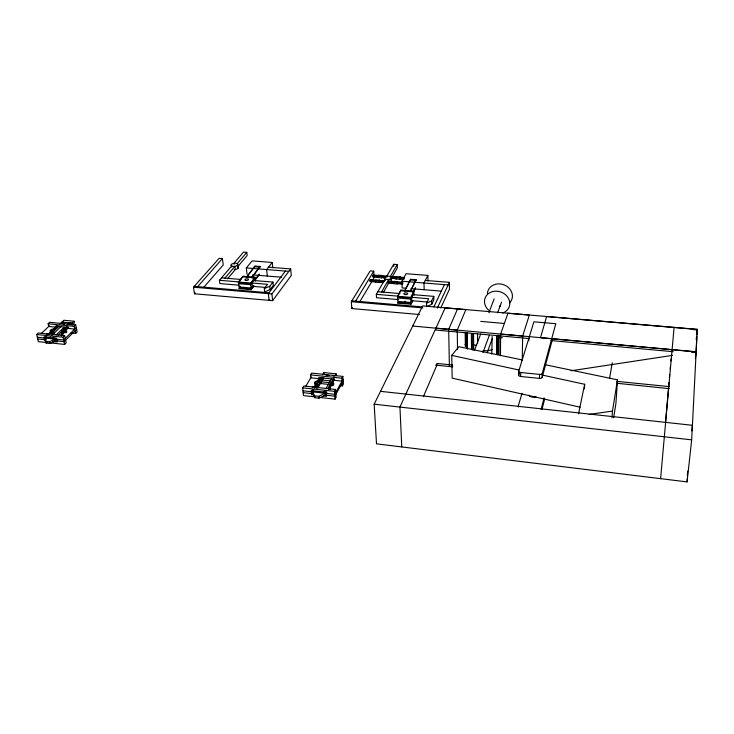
<?xml version="1.0" encoding="UTF-8"?>
<svg xmlns="http://www.w3.org/2000/svg" width="734" height="734" viewBox="0 0 734 734"><rect width="100%" height="100%" fill="white"/><g stroke="black" fill="none" stroke-linecap="round" stroke-linejoin="round"><path stroke-width="1.1" d="M492.138 336.484L491.817 354.109M496.707 354.348L496.79 336.374M497.221 354.228L497.313 336.264M498.386 354.43L498.496 336.374L499.12 336.245L499.001 354.293M500.469 355.696L500.616 334.071L507.956 313.234L529.333 315.069L522.663 336.089L522.232 360.091M518.709 375.046L518.782 371.065L533.902 321.804L555.785 323.712L542.27 373.423L542.151 377.414A2.376 1.239 2.1 0 1 539.462 378.395L520.681 376.496A2.358 1.229 1.5 0 1 518.709 375.046L519.369 372.89M520.681 376.496L520.745 372.514A2.367 1.229 1.5 0 1 518.782 371.065M528.792 340.805L528.838 338.567M539.462 378.395L539.573 374.404A2.385 1.239 2.1 0 0 542.27 373.423M584.429 388.8L584.659 384.286L542.224 375.065M695.951 353.77L696.805 336.924M696.924 334.676L697.3 329.355L445.189 307.849L399.947 407.076L401.764 446.933M457.53 349.301L457.236 330.117L465.879 309.62L422.637 305.913L374.166 404.186L376.505 443.841L687.07 481.899L691.676 439.859L697.3 329.355L693.924 329.896M687.07 481.899L687.253 478.476M687.373 476.183L687.648 471.164M612.028 417.701L612.459 411.068L617.505 379.836L544.876 364.67M617.505 379.836L615.909 403.498L613.642 417.784M665.545 422.068L668.509 388.121M668.711 385.855L669.004 382.46M669.399 377.937L669.692 374.542M670.188 368.881L670.39 366.615M674.078 327.492L660.609 478.66M670.913 361.018L671.124 358.779M696.199 339.585L696.557 336.218M696.915 332.851L697.272 329.483L546.61 316.547L540.481 337.713L696.135 351.907M695.419 358.596L696.162 351.788L435.923 328.171L435.968 330.061L529.471 338.585M691.795 430.913L692.41 425.289L380.496 391.341M609.569 378.377L612.266 362.844M578.539 413.82L584.659 384.286M544.096 397.846L541.252 408.774A2.34 1.275 2.5 0 1 540.976 409.223M541.995 409.333L544.555 399.47M542.151 377.414L552.418 339.447M522.002 393.268L518.195 406.269A2.321 1.266 1.9 0 0 518.369 406.985M487.156 352.733L492.156 338.934M483 352.439L489.321 335.291M497.615 312.794L501.57 302.087M474.595 349.98L480.706 334.007M488.862 312.702L494.166 298.857M423.399 396.589L436.913 365.119M457.566 308.904L448.676 329.337L449.392 366.505M440.776 307.941L449.492 289.095L449.373 282.351L425.27 280.443M437.317 308.106L449.373 282.351M433.886 306.84L444.428 284.627M427.628 306.216L431.73 304.289L433.886 299.784L433.794 296.371L413.095 294.646M431.73 304.289L431.629 300.848L433.794 296.371M426.601 306.693L426.5 303.252L428.702 298.729L411.71 297.307L411.838 300.72L410.921 302.518L397.791 301.399L397.635 297.986L410.792 299.096L414.004 292.884L414.086 295.151M406.581 288.288L402.177 287.93L401.902 281.223L406.021 273.709L427.839 275.406L423.968 282.985L424.179 289.719M410.957 303.537L397.837 302.417L397.865 303.096L410.985 304.225L412.334 300.867M410.985 304.225L412.811 300.656M413.361 291.361L415.316 287.618M413.389 292.04L415.334 288.288M410.746 298.068L413.939 291.187L400.902 290.113L397.562 296.279L397.589 296.958L410.746 298.068L413.939 291.187M416.077 279.709L410.233 291.554L416.077 279.709L410.581 279.278L404.645 291.095L410.581 279.278M397.865 303.096L398.819 301.325M397.589 296.958L400.902 290.113M320.4 397.498L335.089 399.14L336.135 397.259L335.897 394.296M340.163 385.671L342.383 385.91L343.384 384.093L342.815 376.395L311.647 373.092L310.565 374.872L310.831 377.799L318.987 378.671L318.895 377.579L333.676 379.157L333.768 380.258L342.026 381.148L341.805 378.203L342.815 376.395M343.173 381.166L334.86 396.176L326.465 395.241M397.066 283.957L397.571 281.608L393.938 281.324L393.369 282.333L393.433 283.663L397.066 283.957L397.626 282.948M399.672 279.259L400.168 276.938L396.562 276.654L396.002 277.645L396.066 278.975L399.672 279.259L400.168 276.938M343.035 379.34L334.704 394.323L326.309 393.387M335.089 399.14L334.475 391.341L335.521 389.47L303.83 385.992L302.702 387.846L303.445 395.589L314.748 396.865M393.58 283.416L393.864 282.911L388.433 282.471L388.139 282.975L393.58 283.416L393.516 282.076L388.075 281.645L388.139 282.975M396.066 278.975L396.562 276.654M326.144 391.341L325.052 393.25L318.84 396.314L314.647 395.846L312.537 391.864L313.647 389.965M327.768 388.479L333.75 377.992M322.584 374.78L323.887 372.569L336.108 373.854L334.842 376.083L333.199 375.909M391.094 277.801L390.809 278.296L396.204 278.727L396.14 277.397L390.745 276.966L391.029 276.47L396.424 276.901L396.479 278.223L391.094 277.801L391.029 276.47M383.359 292.481L388.892 282.737M391.066 278.92L397.378 267.809L397.241 264.543L393.708 264.277L386.79 276.241L386.836 277.278M312.326 389.956L312.702 393.708L314.813 397.7L318.996 398.177L325.208 395.103L326.841 392.24M328.465 389.369L330.098 386.506M331.722 383.643L334.438 378.863M329.382 389.433L329.272 388.167L330.612 385.827A3.477 1.844 -4.7 0 0 333.64 384.35A3.477 1.844 -4.7 0 0 332.53 382.432L334.227 379.45M381.515 292.022L388.736 279.406L388.837 281.489M397.241 264.543L390.378 276.525L390.442 277.773M388.075 281.645L388.369 281.14L393.8 281.572M323.382 393.066L324.474 391.158M326.107 388.304L331.566 378.772M398.745 299.61L376.505 297.729L376.322 294.343L385.121 279.122L385.176 280.159M378.973 282.498L379.487 280.159L375.9 279.874L375.303 280.874L375.377 282.205L378.973 282.498L379.487 280.159M381.708 277.837L382.212 275.516L378.643 275.241L378.056 276.223L378.129 277.553L381.708 277.837L382.286 276.846M317.703 388.185L323.813 377.726M313.702 394.92L311.555 394.681L312.556 391.708L311.455 393.571L303.17 392.644M316.427 388.249L322.547 377.808M314.969 387.598L315.886 386.038L315.73 384.203A3.468 1.835 -5.1 0 1 314.666 382.295A3.468 1.835 -5.1 0 1 317.712 380.836L319.584 377.671M318.345 381.873L320.207 378.707L320.299 379.799M314.767 388.066L320.914 377.634M375.524 281.957L375.817 281.452L370.441 281.021L370.138 281.526L375.524 281.957L375.45 280.627L370.064 280.195L370.138 281.526M378.276 277.305L378.57 276.81L373.23 276.388L372.927 276.874L378.276 277.305L378.203 275.975L372.854 275.553L372.927 276.874M312.381 389.864L311.289 391.727L302.986 390.8M314.409 387.222L315.73 384.203M359.55 302.133L371.78 281.682M372.945 279.737L374.111 277.782L373.744 271.185L370.193 270.91L351.338 301.729L351.806 308.564L419.453 314.519M305.775 386.185L311.354 376.937M370.064 280.195L370.367 279.691L375.744 280.122M372.854 275.553L373.156 275.067L378.496 275.489M355.605 301.151L373.744 271.185M351.806 308.564L352.348 307.656M203.832 287.233L223.228 264.946L222.402 258.579L219.127 258.322L193.501 287.196L194.464 293.784L272.635 300.656L291.297 275.433L290.673 268.919L268.506 267.167M269.745 299.463L269.094 300.344L268.369 293.637L285.425 271.057M272.635 300.656L271.919 293.949L290.673 268.919M239.908 282.012L238.55 283.673L238.954 286.966L251.01 287.985L252.34 286.306L251.955 283.021L267.561 284.324L264.313 288.545L264.68 291.866L270.112 289.609L273.305 285.407L272.956 282.104L253.936 280.526M264.313 288.545L269.754 286.297L272.956 282.104M240.422 286.288L239.156 288.6L251.202 289.636L253.836 286.297M251.202 289.636L253.762 285.636M247.074 274.406L246.312 267.938L252.138 260.891L272.231 262.451L266.616 269.552L267.323 276.057M251.01 287.985L250.624 284.691L255.248 278.883L253.074 278.7M255.111 279.342L259.295 274.076M255.184 279.993L259.368 274.727M250.514 283.7L255.065 277.241L243.082 276.259L238.348 282.021L238.431 282.682L250.514 283.7L255.065 277.241M260.047 266.497L251.707 277.617L260.047 266.497L254.992 266.103L246.578 277.195L254.992 266.103M239.156 288.6L240.504 286.939M580.117 407.214L452.162 378.138L451.759 355.403L458.842 346.705L522.535 359.999M238.431 282.682L243.082 276.259M227.485 278.837L235.348 269.525L234.944 266.304L224.925 278.122M234.054 264.341L233.926 263.341L243.532 252.101L246.789 252.349L237.238 263.598L237.366 264.607M239.174 285.196L219.87 283.563L219.438 280.296L231.623 266.038L231.751 267.048M194.464 293.784L195.207 292.939M197.666 286.645L222.402 258.579M49.288 342.796L64.629 344.411L66.198 342.851L65.62 340.136M71.125 333.007L75.639 333.465L77.153 331.961L75.685 324.887L49.701 322.299L48.123 323.777L48.719 326.465L55.527 327.153L55.307 326.144L67.629 327.382L67.849 328.392L74.73 329.089L74.162 326.382L75.685 324.887M76.593 329.272L64.051 341.686L57.078 340.961M76.244 327.584L63.684 339.98L56.701 339.255M47.095 342.567L38.324 341.64L36.7 334.521L63.087 337.245L64.665 335.695L65.253 338.429M61.317 335.787L61.133 334.943L63.115 332.997A3.211 1.431 -11.2 0 0 66.28 331.768A3.211 1.431 -11.2 0 0 65.996 330.19L68.702 327.557M67.978 324.309L72.51 324.758L74.4 322.914L74.051 321.244L63.876 320.244L59.527 324.4M68.161 326.979L62.555 332.438L61.179 332.3L61.537 333.988L62.913 334.126M70.556 324.639L74.051 321.244M53.353 339.723L54.922 338.19M58.078 335.135L66.739 326.713M61.179 332.3L66.785 326.841M70.794 322.951L69.198 324.511L68.757 322.749L67.179 324.272M52.187 338.787L53.766 337.255M56.133 334.97L64.023 327.327M48.719 338.429L50.307 336.897M51.885 335.374L61.39 326.226M63.766 323.933L65.354 322.409M54.408 330.447L54.206 329.502A2.009 0.89 -11.4 0 0 51.508 330.263A2.009 0.89 -11.4 0 0 52.233 331.383L53.61 331.52L59.27 326.089M61.702 323.758L63.317 322.208L63.675 323.877M57.913 325.951L52.233 331.383L52.609 333.071L53.977 333.208L53.61 331.52M45.829 336.42L44.214 337.952L37.324 337.236M46.26 334.374A3.239 1.44 -11.6 0 1 48.71 333.667L50.729 331.731A3.211 1.422 -11.4 0 1 50.481 330.162A3.211 1.422 -11.4 0 1 53.655 328.942L57.087 325.667M41.37 333.41L49.481 325.749M36.7 334.521L38.324 332.988L64.665 335.695M426.5 303.252L431.629 300.848M45.691 341.338L49.178 341.695L55.665 339.145L56.032 340.851L49.554 343.411L46.077 343.044L45.26 338.062L55.665 339.145M465.301 346.173L467.43 348.072L466.861 348.191L466.705 332.759M571.024 370.78L672.491 355.375M691.657 352.467L696.162 351.788M589.173 414.416L612.459 411.068M387.442 276.186L382.075 275.764L382.139 277.094L385.359 277.342M404.361 277.525L400.03 277.186L400.085 278.516L404.416 278.856M387.157 276.681L381.781 276.259L381.845 277.59L385.075 277.837M404.085 278.021L399.755 277.681L399.81 279.012L403.058 279.269M378.056 276.223L381.634 276.507M396.002 277.645L399.608 277.929M255.065 266.745L260.12 267.148M410.609 279.948L416.105 280.379M246.312 267.938L288.866 271.332M401.902 281.223L448.162 284.92M384.754 280.847L379.34 280.416L379.414 281.746L383.735 282.095M402.883 282.306L397.433 281.865L397.489 283.205L402.948 283.636M384.46 281.351L379.047 280.92L379.12 282.251L383.451 282.599M402.608 282.81L397.149 282.37L397.204 283.709L402.663 284.15M375.303 280.874L378.9 281.168M393.369 282.333L397.011 282.627M252.698 274.865L281.663 277.223M410.976 288.646L441.171 291.114M243.156 276.911L255.138 277.892M400.929 290.792L413.967 291.866M221.54 277.847L240.807 279.443M377.836 291.719L400.03 293.563M219.438 280.296L238.77 281.911M238.348 282.021L250.432 283.03M376.322 294.343L398.599 296.206M397.562 296.279L410.719 297.38M238.55 283.673L250.624 284.691M252.34 286.306L265.69 287.434M411.838 300.72L427.674 302.059M239.073 287.948L251.129 288.976M194.253 286.352L269.02 292.774M193.501 287.196L271.919 293.949M351.889 300.83L422.133 306.876M351.338 301.729L422.802 307.904M480.742 321.391L504.35 323.483M412.701 326.052L457.236 330.117M500.616 334.071L522.663 336.089M551.133 340.567L673.142 351.696M473.265 344.934L476.687 345.255M61.959 322.07L72.161 323.088L72.51 324.758M62.317 323.749L64.583 323.969M48.123 323.777L74.162 326.382M452.768 365.018L436.813 363.422L436.858 365.248M616.936 381.377L669.371 386.607M520.745 372.514L539.573 374.404M435.381 365.092L452.805 366.844M616.799 383.267L669.197 388.625M63.243 328.905L65.482 329.135M61.702 330.401L63.941 330.63M55.49 340.071L57.747 340.31M37.709 338.934L44.6 339.659L46.205 338.117L46.435 339.126M54.298 340.668L56.032 340.851M52.765 341.503L57.298 341.98L56.481 338.236L43.994 336.934L44.829 340.677M325.933 375.138L329.272 375.496M310.565 374.872L341.805 378.203M321.437 379.918L330.493 380.891M321.52 381.845L329.465 382.698M320.152 383.497L327.933 384.341M302.702 387.846L334.475 391.341M312.537 391.864L325.052 393.25L325.208 395.103M323.345 395.993L326.557 396.351L326.217 392.277L311.179 390.616L311.555 394.681M374.166 404.186L691.676 439.859M451.759 355.403L518.764 369.964M498.102 335.117L499.12 336.245M498.496 336.374L499.441 337.447A1.551 0.771 0.5 0 0 500.817 337.906A1.551 0.771 0.5 0 0 502.239 337.493M466.861 348.191L467.503 349.072M45.26 338.062L46.077 343.044M49.178 341.695L49.554 343.411M45.747 336.502L46.123 338.19A3.239 1.44 -11.6 0 1 45.49 337.603M50.729 331.731L51.105 333.419A3.211 1.422 -11.4 0 1 51.784 331.227M48.71 333.667L48.848 334.3M53.655 328.942L53.857 329.887M64.702 331.493L64.5 330.548A2.009 0.899 -11.2 0 1 65.253 331.667A2.009 0.899 -11.2 0 1 62.555 332.438L62.803 333.603M63.115 332.997L63.326 333.952M63.087 337.245L64.629 344.411M65.996 330.19L66.354 331.878A3.211 1.44 -11.3 0 1 66.822 332.172M75.079 330.768L75.639 333.465M237.761 265.084L238.146 268.295M237.44 265.203L237.632 266.809L247.156 255.505L246.789 252.349M255.248 278.883L255.496 281.067M269.754 286.297L270.112 289.609M272.231 262.451L272.8 267.818M314.647 395.846L314.813 397.7M318.703 382.432L318.62 381.515A2.165 1.147 -5.1 0 0 315.904 382.432A2.165 1.147 -5.1 0 0 317.29 383.79L317.391 384.937M317.712 380.836L317.822 382.093M318.84 396.314L318.996 398.177M319.152 380.506L319.244 381.597M323.887 372.569L324.043 374.386M331.052 383.772L330.979 382.854A2.174 1.156 -4.7 0 1 332.401 384.221A2.174 1.156 -4.7 0 1 329.676 385.139L329.832 386.974A2.174 1.156 -4.7 0 0 330.639 386.974M330.612 385.827L330.685 386.745M335.521 389.47L335.75 392.442M332.53 382.432L332.676 384.267A3.477 1.853 -4.7 0 1 333.713 384.974M336.108 373.854L336.245 375.68M342.163 382.983L342.383 385.91M370.367 279.691L370.441 281.021M373.156 275.067L373.23 276.388M378.643 275.241L378.716 276.562M388.369 281.14L388.433 282.471M391.36 278.103L391.516 281.434M393.708 264.277L393.809 266.451M410.792 299.096L410.921 302.518M427.839 275.406L427.995 280.966M465.677 332.667L465.824 346.127M465.2 332.768L465.347 346.237M467.274 332.64L467.43 348.072M472.595 334.273L472.705 350.063M471.393 333.851L471.522 349.632M473.568 334.071L473.678 349.852M477.55 334.08L477.595 343.108M312.491 391.8A3.496 1.872 -5.3 0 1 311.693 391.332M315.886 386.038A3.468 1.835 -5.2 0 1 315.088 385.57M314.767 384.258A3.468 1.835 -5.2 0 1 315.996 383.176M312.244 387.148A3.496 1.863 -5.3 0 1 314.354 386.534M329.272 388.167A3.505 1.881 -4.9 0 1 330.539 389.433M535.967 396.791A4.588 2.459 2.1 0 1 528.764 395.186M492.184 349.457A8.441 4.239 0.1 0 1 483.009 350.485M465.044 344.457A1.459 0.734 -0.5 0 1 465.787 344.301M489.936 311.152A12.827 11.093 18.9 0 1 488.092 293.875A12.827 11.093 18.9 0 1 507.405 296.71A12.827 11.093 18.9 0 1 502.68 313.014M487.404 293.637A12.68 11.01 18.7 0 1 504.515 285.049A12.68 11.01 18.7 0 1 509.396 303.069M500.487 306.252A12.68 11.01 18.7 0 1 499.267 306.161M405.59 301.417A1.927 0.899 -2.4 0 1 404.966 301.307M390.873 280.003A3.725 1.688 -2.9 0 1 391.461 281.535M388.644 282.773A3.725 1.688 -2.9 0 1 387.772 282.847M384.387 280.755A3.725 1.688 -2.9 0 1 384.919 280.269M237.477 266.736A3.587 1.541 -6.6 0 1 237.944 268.497A3.587 1.541 -6.6 0 1 234.146 269.617M316.739 385.46A2.165 1.147 -5.2 0 1 316.767 383.671M332.153 384.992A2.174 1.156 -4.7 0 1 332.649 385.726M52.609 333.071A2.009 0.89 -11.4 0 1 51.875 331.952M65.005 332.254A2.009 0.899 -11.3 0 1 65.867 332.897M61.133 334.943A3.239 1.45 -11.4 0 1 61.812 335.86M404.764 294.517A1.927 0.89 -2.4 0 0 407.709 293.683A1.927 0.89 -2.4 0 0 404.865 292.967A1.927 0.89 -2.4 0 0 404.764 294.517M385.855 279.351A3.734 1.679 -2.9 0 0 391.488 277.7A3.734 1.679 -2.9 0 0 385.937 276.434A3.734 1.679 -2.9 0 0 385.855 279.351M245.789 280.416A1.853 0.817 -6.4 0 0 248.578 279.471A1.853 0.817 -6.4 0 0 245.835 278.993A1.853 0.817 -6.4 0 0 245.789 280.416M232.632 266.323A3.597 1.541 -6.6 0 0 238.009 264.497A3.597 1.541 -6.6 0 0 232.669 263.644A3.597 1.541 -6.6 0 0 232.632 266.323"/></g></svg>
